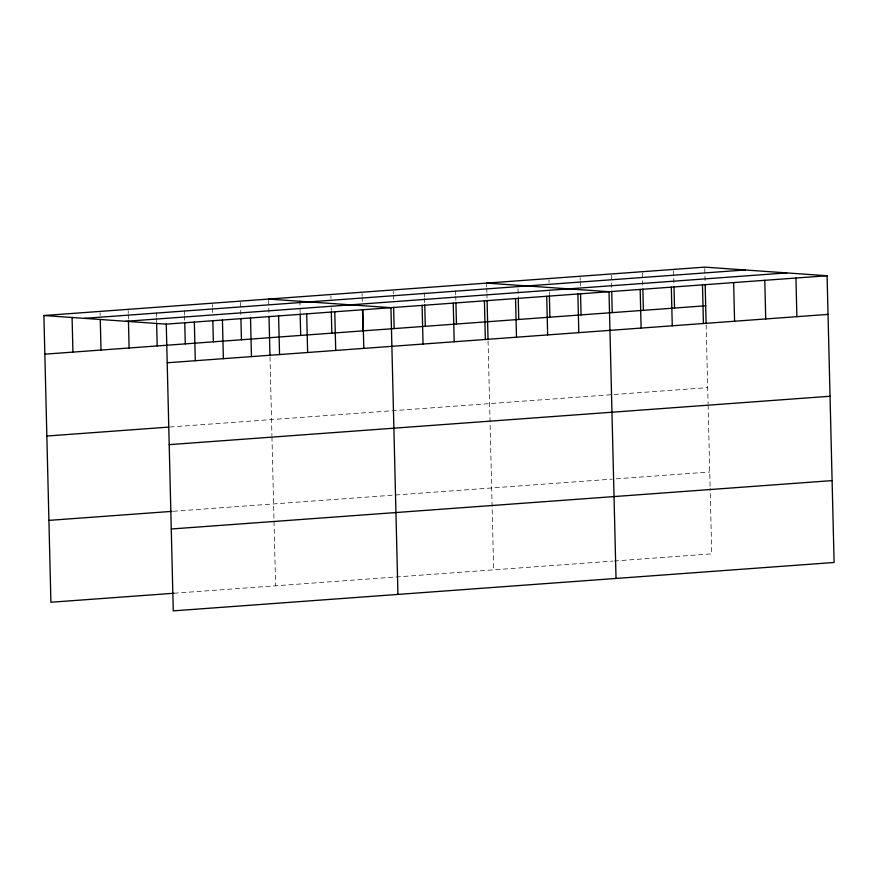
<?xml version="1.0" encoding="UTF-8"?>
<svg xmlns="http://www.w3.org/2000/svg" width="878" height="878" viewBox="0 0 878 878"><rect width="100%" height="100%" fill="white"/><g stroke="black" fill="none" stroke-linecap="round" stroke-linejoin="round"><path stroke-width="0.66" stroke-dasharray="4.39 3.29" d="M169.882 427.026L707.679 387.648M173.284 511.27L612.218 479.136M616.279 478.839L709.742 471.991M173.954 593.243L612.866 561.108M614.216 561.009L711.74 553.864L710.148 488.366M704.771 268.47L705.133 283.122M706.153 324.871L708.074 403.715M708.107 405.054L710.115 487.005M673.613 270.742L673.975 285.405M642.466 273.025L642.817 287.688M611.308 275.308L611.67 289.97M580.149 277.591L580.215 280.258M580.248 281.586L580.38 286.919M549.002 279.873L549.068 282.54M549.299 291.858L549.354 294.525M518.009 288.818L518.207 296.808M486.697 284.439L486.763 287.095M486.796 288.434L486.884 292.429M486.917 293.757L487.049 299.091M488.069 340.84L493.666 569.833M455.638 290.717L455.737 294.712M455.77 296.04L455.901 301.373M424.48 292.989L424.579 296.994M424.612 298.322L424.743 303.656M393.234 291.276L393.3 293.943M393.333 295.271L393.432 299.266M362.076 293.559L362.142 296.226M362.175 297.554L362.274 301.549M330.929 295.842L330.995 298.509M331.215 307.827L331.28 310.494M299.837 300.781L300.133 312.777M268.613 300.397L268.975 315.059M269.996 356.808L271.928 435.642M271.96 436.981L275.593 585.802M240.528 302.46L240.89 317.112M212.443 304.512L212.509 307.179M212.542 308.507L212.641 312.513M184.457 310.571L184.556 314.565M184.589 315.893L184.72 321.227M156.372 312.623L156.471 316.618M156.503 317.957L156.602 321.952M128.188 310.68L128.254 313.347M128.287 314.686L128.418 320.009M100.103 312.744L100.169 315.411"/><path stroke-width="1.32" d="M43.9 315.52L704.738 267.131L827.087 275.747L834.1 562.48L173.262 610.868L166.26 324.136L43.9 315.52L50.913 602.253L173.954 593.243M84.277 318.363L745.115 269.974M125.883 321.293L786.71 272.904M166.26 324.136L827.087 275.747M44.844 354.163L705.682 305.774M167.204 362.779L828.042 314.39M46.841 436.026L168.554 427.114M169.202 444.641L830.039 396.252M48.905 520.38L171.945 511.369M171.265 528.995L832.103 480.606M486.664 283.1L609.014 291.715L616.027 578.448M268.58 299.069L390.94 307.684L397.943 594.417M795.94 278.03L796.884 316.673M764.782 280.312L765.726 318.944M733.635 282.595L734.579 321.227M705.166 284.45L706.11 323.51M702.477 284.867L703.421 323.51M674.008 286.733L674.524 308.057M671.319 287.15L672.263 325.793M642.85 289.016L643.376 310.34M640.172 289.433L641.116 328.076M611.703 291.298L612.218 312.612M580.545 293.581L581.071 314.895M577.867 293.998L578.811 332.63M549.387 295.864L549.913 317.177M546.709 296.281L547.652 334.913M518.239 298.147L518.755 319.46M515.551 298.564L516.494 337.196M487.081 300.419L488.036 339.479M484.404 300.836L485.347 339.479M455.934 302.701L456.45 324.026M453.246 303.119L454.189 341.761M424.776 304.984L425.292 326.298M422.099 305.401L423.042 344.044M393.618 307.267L394.145 328.581M362.855 309.736L363.799 348.379M362.471 309.55L362.987 330.863M334.77 311.8L335.714 350.432M331.313 311.833L331.84 333.146M306.685 313.852L307.629 352.495M300.166 314.104L300.682 335.429M278.6 315.904L279.544 354.547M269.008 316.387L269.963 355.447M250.515 317.968L251.459 356.6M240.923 318.451L241.439 339.764M222.43 320.02L223.374 358.663M212.838 320.503L213.354 341.816M194.345 322.083L195.289 360.715M184.753 322.555L185.269 343.88M156.635 323.28L157.184 345.932M128.451 321.348L129.099 347.995M100.268 319.405L101.014 350.048M72.084 317.463L72.929 352.1"/></g></svg>
